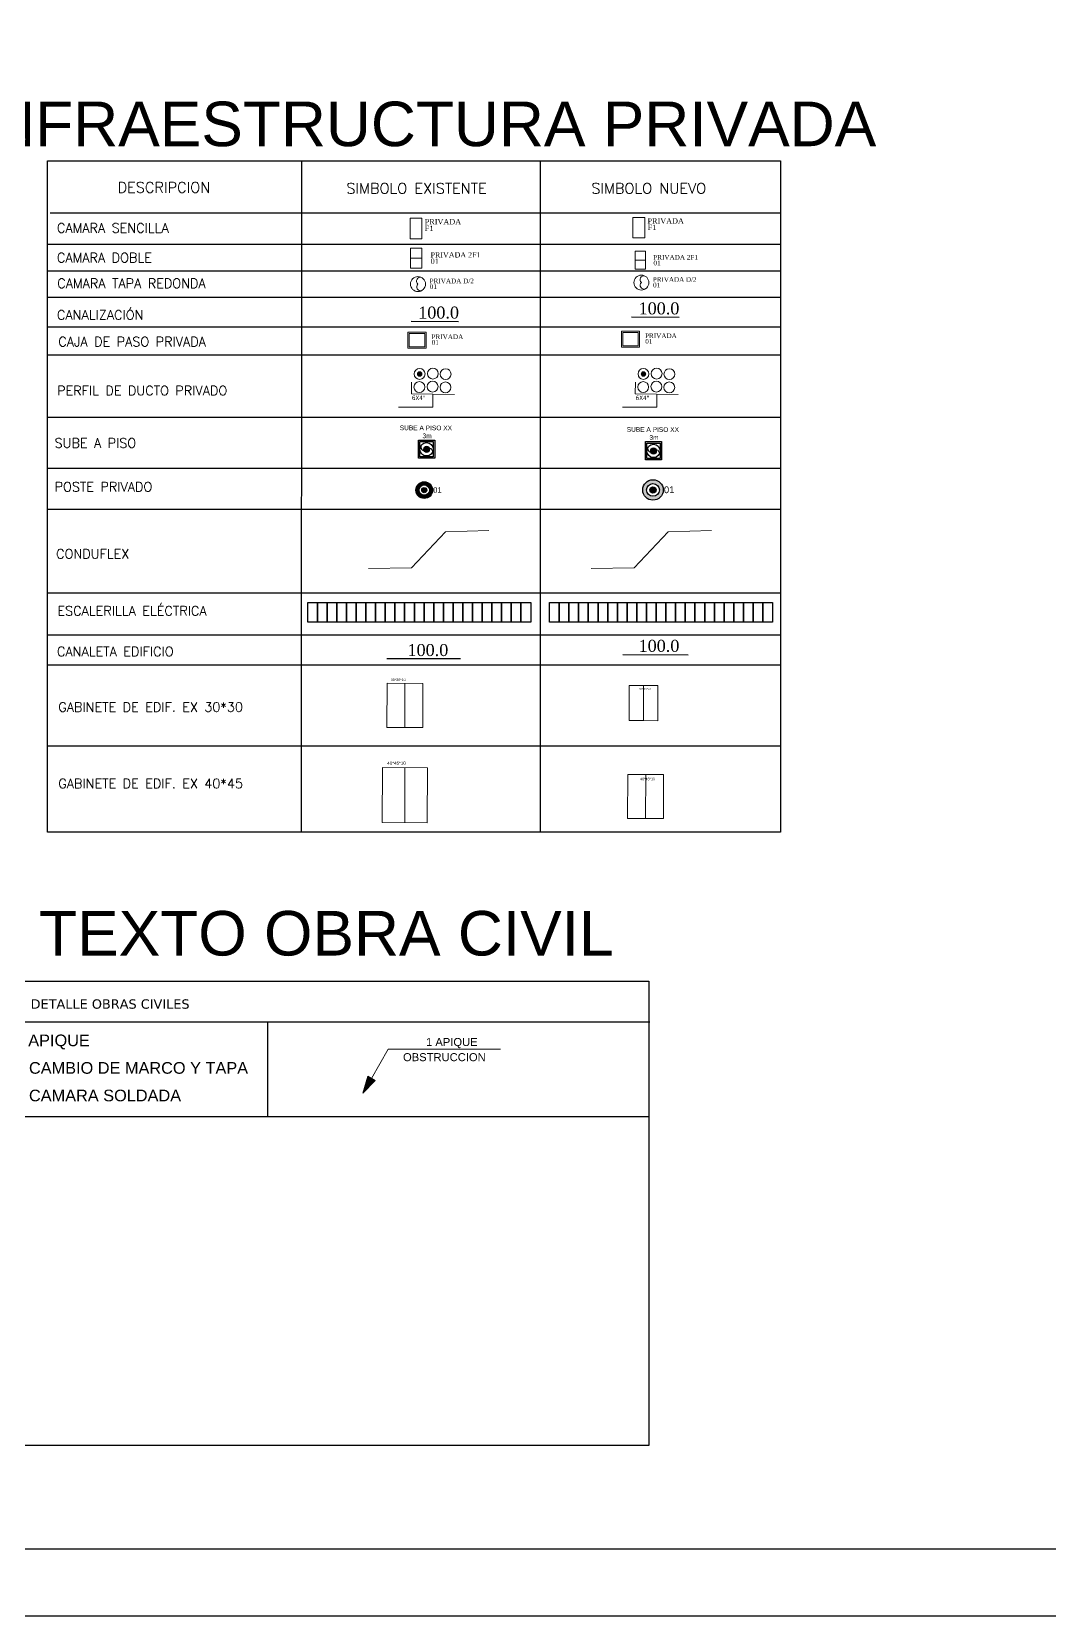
# Model space of a CAD drawing. Header units: inches. Extents: x -75.59 to -67.86, y 4.63 to 13.89.
# Drawn here: x -75.587094 to -75.586614, y 6.270697 to 6.271446 of the extents above; entities that cross this region are included whole.
import ezdxf
from ezdxf.enums import TextEntityAlignment as Align

# ---------------------------------------------------------------- set-up
doc = ezdxf.new("R2010")
doc.units = ezdxf.units.IN
doc.header["$MEASUREMENT"] = 0
doc.linetypes.add('DASHED', pattern=[0.75, 0.5, -0.25])
for name, color, linetype, lineweight in [('CAJA DE PASO', 5, 'Continuous', 20), ('CAJA DE PASO NUEVA', 6, 'Continuous', 20), ('CAM PRIV DOBLE', 5, 'Continuous', 0), ('CAM PRIV DOBLE NUEVA', 6, 'Continuous', 0), ('CAM PRIV SENCILLA', 5, 'Continuous', 0), ('CAM PRIV SENCILLA NUEVA', 6, 'Continuous', 0), ('CAM PRIV TAPA REDONDA', 5, 'Continuous', 0), ('CAM PRIV TAPA REDONDA NUEVA', 6, 'Continuous', 0), ('CONDUFLEX EXISTENTE', 5, 'Continuous', 0), ('CONDUFLEX NUEVO', 6, 'Continuous', 0), ('DUCTOS PRIV', 5, 'Continuous', 0), ('DUCTOS PRIV NUEVOS', 6, 'Continuous', 0), ('GABINETE NUEVO', 6, 'Continuous', 20), ('GABINETE_EX', 5, 'Continuous', 20), ('TEXTO OBRA CIVIL', 1, 'Continuous', 0)]:
    doc.layers.add(name, color=color, linetype=linetype, lineweight=lineweight)
for name, color, linetype in [('CANALETA EDIFICIO', 5, 'Continuous'), ('CANALETA EDIFICIO NUEVA', 6, 'Continuous'), ('CANALIZACION PRIV', 5, 'Continuous'), ('CANALIZACION PRIV NUEVA', 6, 'Continuous'), ('DUC_UTILIZAR', 1, 'Continuous'), ('ESCALERILLA', 5, 'Continuous'), ('ESCALERILLA NUEVA', 6, 'Continuous'), ('OBRAS NUEVAS', 1, 'Continuous'), ('POSTE PRIVADO', 5, 'Continuous'), ('POSTE PRIVADO NUEVO', 6, 'Continuous'), ('SUBIDA A PISO EXISTENTE', 5, 'Continuous'), ('SUBIDA A PISO NUEVA', 6, 'Continuous')]:
    doc.layers.add(name, color=color, linetype=linetype)
doc.styles.add('ARIAL', font='arial.ttf')
doc.styles.add('BOOK', font='BOOKOS.TTF')
doc.styles.add('romans', font='romans.shx', dxfattribs={"height": 0.5})
doc.styles.get("Standard").update_dxf_attribs({"font": 'arial.ttf'})
doc.styles.add('style2', font='verdana.ttf', dxfattribs={"height": 0.1})
doc.styles.add('SWIS', font='swissl.ttf', dxfattribs={"height": 80})
doc.styles.add('TEXT SCL GRANDES', font='tahoma.ttf', dxfattribs={"height": 14})
doc.linetypes.add('BATTING', pattern='A,0.0001,-0.1,[134,ltypeshp.shx,S=0.1,R=0,X=-0.1,Y=0],-0.2,[134,ltypeshp.shx,S=0.1,R=180,X=0.1,Y=0],-0.1', length=0.4001)
doc.linetypes.add('CERCA_LINE', pattern='A,12.7,-5.08,["X",Standard,S=2.54,R=0,X=-2.54,Y=-1.27],-2.08', length=19.86)

# ---------------------------------------------------------------- blocks, each defined once
blk = doc.blocks.new('*U488')
at = {"layer": 'TEXTO OBRA CIVIL'}
h = blk.add_hatch(color=1, dxfattribs=at)
h.dxf.hatch_style = 1
h.paths.add_polyline_path([(0.1446662506310434, 0.2505692962334602), (0.1749718992282277, 0.3565105324417702), (0.2212612281971754, 0.3297853759009411)])
at = {"layer": 'TEXTO OBRA CIVIL', "color": 1}
for points in [[(0.1981165637127016, 0.3431479541713557), (0.3034503130816583, 0.5255913598301147)], [(0.3034503130816583, 0.5255913598301147), (1.003450313081658, 0.5255913598301147)]]:
    blk.add_lwpolyline(points, dxfattribs=at)
at = {"layer": 'TEXTO OBRA CIVIL'}
blk.add_lwpolyline([(0.2212612281971754, 0.3297853759009411), (0.1749718992282277, 0.3565105324417702), (0.1446662506310434, 0.2505692962334602)], close=True, dxfattribs=at)
at = {"layer": 'TEXTO OBRA CIVIL', "color": 1, "linetype": 'CERCA_LINE', "ltscale": 0.5}
for tag, p in [('DET', (0.7000396718811125, 0.5457517800601751)), ('NOT', (0.6534503130816582, 0.4510427670707718))]:
    blk.add_attdef(tag, text='', height=0.05, dxfattribs=at).set_placement(p, align=Align.CENTER)
blk = doc.blocks.new('esc21')
at = {"layer": 'ESCALERILLA'}
for points in [[(0, 1.199999999953434), (0.5999999999767169, 1.199999999953434), (0.5999999999767169, 0), (0, 0), (0, 1.199999999953434)], [(0.5999999999767169, 1.199999999953434), (1.199999999953434, 1.199999999953434), (1.199999999953434, 0), (0.5999999999767169, 0), (0.5999999999767169, 1.199999999953434)], [(1.199999999953434, 1.199999999953434), (1.800000000046566, 1.199999999953434), (1.800000000046566, 0), (1.199999999953434, 0), (1.199999999953434, 1.199999999953434)], [(1.800000000046566, 1.199999999953434), (2.400000000023283, 1.199999999953434), (2.400000000023283, 0), (1.800000000046566, 0), (1.800000000046566, 1.199999999953434)], [(2.400000000023283, 1.199999999953434), (3, 1.199999999953434), (3, 0), (2.400000000023283, 0), (2.400000000023283, 1.199999999953434)], [(3, 1.199999999953434), (3.599999999976717, 1.199999999953434), (3.599999999976717, 0), (3, 0), (3, 1.199999999953434)], [(3.599999999976717, 1.199999999953434), (4.199999999953434, 1.199999999953434), (4.199999999953434, 0), (3.599999999976717, 0), (3.599999999976717, 1.199999999953434)], [(4.199999999953434, 1.199999999953434), (4.800000000046566, 1.199999999953434), (4.800000000046566, 0), (4.199999999953434, 0), (4.199999999953434, 1.199999999953434)], [(4.800000000046566, 1.199999999953434), (5.400000000023283, 1.199999999953434), (5.400000000023283, 0), (4.800000000046566, 0), (4.800000000046566, 1.199999999953434)], [(5.400000000023283, 1.199999999953434), (6, 1.199999999953434), (6, 0), (5.400000000023283, 0), (5.400000000023283, 1.199999999953434)], [(6, 1.199999999953434), (6.599999999976717, 1.199999999953434), (6.599999999976717, 0), (6, 0), (6, 1.199999999953434)], [(6.599999999976717, 1.199999999953434), (7.199999999953434, 1.199999999953434), (7.199999999953434, 0), (6.599999999976717, 0), (6.599999999976717, 1.199999999953434)], [(7.199999999953434, 1.199999999953434), (7.800000000046566, 1.199999999953434), (7.800000000046566, 0), (7.199999999953434, 0), (7.199999999953434, 1.199999999953434)], [(7.800000000046566, 1.199999999953434), (8.400000000023283, 1.199999999953434), (8.400000000023283, 0), (7.800000000046566, 0), (7.800000000046566, 1.199999999953434)], [(8.400000000023283, 1.199999999953434), (9, 1.199999999953434), (9, 0), (8.400000000023283, 0), (8.400000000023283, 1.199999999953434)], [(9, 1.199999999953434), (9.599999999976717, 1.199999999953434), (9.599999999976717, 0), (9, 0), (9, 1.199999999953434)], [(9.599999999976717, 1.199999999953434), (10.19999999995343, 1.199999999953434), (10.19999999995343, 0), (9.599999999976717, 0), (9.599999999976717, 1.199999999953434)], [(10.19999999995343, 1.199999999953434), (10.80000000004657, 1.199999999953434), (10.80000000004657, 0), (10.19999999995343, 0), (10.19999999995343, 1.199999999953434)], [(10.80000000004657, 1.199999999953434), (11.40000000002328, 1.199999999953434), (11.40000000002328, 0), (10.80000000004657, 0), (10.80000000004657, 1.199999999953434)], [(11.40000000002328, 1.199999999953434), (12, 1.199999999953434), (12, 0), (11.40000000002328, 0), (11.40000000002328, 1.199999999953434)], [(12, 1.199999999953434), (12.59999999997672, 1.199999999953434), (12.59999999997672, 0), (12, 0), (12, 1.199999999953434)], [(12.59999999997672, 1.199999999953434), (13.19999999995343, 1.199999999953434), (13.19999999995343, 0), (12.59999999997672, 0), (12.59999999997672, 1.199999999953434)], [(13.19999999995343, 1.199999999953434), (13.80000000004657, 1.199999999953434), (13.80000000004657, 0), (13.19999999995343, 0), (13.19999999995343, 1.199999999953434)]]:
    blk.add_lwpolyline(points, dxfattribs=at)
blk = doc.blocks.new('CAMARA PRIVADA DOBLE')
at = {"layer": 'CAM PRIV DOBLE', "linetype": 'ByBlock', "lineweight": 0}
for p, q in [((-0.3194896240020171, 0.5520944043528289), (0.3187372838146985, 0.5525290898513049)), ((-0.3187372838146985, -0.5525290898513049), (-0.3194896240020171, 0.5520944043528289)), ((-0.3191134538501501, -0.0002173427492380142), (0.3191134538501501, 0.0002173427492380142)), ((0.3187372838146985, 0.5525290898513049), (0.3194896240020171, -0.5520944045856595)), ((0.3194896240020171, -0.5520944045856595), (-0.3187372838146985, -0.5525290898513049))]:
    blk.add_line(p, q, dxfattribs=at)
at = {"layer": 'CAM PRIV DOBLE', "linetype": 'ByBlock', "lineweight": 0, "style": 'BOOK'}
for tag, p in [('CAMDOBLE', (0.7949951739283279, 0.03454028256237507)), ('CONSECUTIVO', (0.8074006825918332, -0.312821569852531))]:
    blk.add_attdef(tag, p, '', height=0.2895397951973839, rotation=0.03902316826216623, dxfattribs=at)
blk = doc.blocks.new('CAMARA PRIVADA TAPA REDONDA')
at = {"layer": 'CAM PRIV TAPA REDONDA', "lineweight": 20}
blk.add_circle((2.328306436538696e-10, 0), 0.4670366100878582, dxfattribs=at)
for centre, start, end in [((0.1497128535993397, 0.1822759772185236), 72.34780379470756, 230.6019374570537), ((0.1577899197582155, -0.1753305785823613), 131.9858401164966, 290.2399737825872)]:
    blk.add_arc(centre, 0.2358780838129794, start, end, dxfattribs=at)
at = {"layer": 'CAM PRIV TAPA REDONDA', "lineweight": 0, "style": 'BOOK'}
for tag, p in [('CAMPRIVTAPAREDONDA', (0.7201389921829104, 0.0471383782569319)), ('CONSECUTIVO', (0.7325445008464158, -0.3002234741579741))]:
    blk.add_attdef(tag, p, '', height=0.2895397951973839, rotation=0.03902316826216623, dxfattribs=at)
blk = doc.blocks.new('CAJA DE PASO PRIVADA')
at = {"layer": 'CAJA DE PASO', "ltscale": 8}
for points in [[(-0.563296974869445, 0.5017577362013981), (0.563296974869445, 0.5017577362013981), (0.563296974869445, -0.5017577362013981), (-0.563296974869445, -0.5017577362013981)], [(-0.475656709051691, 0.4141174705000594), (0.475656709051691, 0.4141174705000594), (0.475656709051691, -0.4141174705000594), (-0.475656709051691, -0.4141174705000594)]]:
    blk.add_lwpolyline(points, close=True, dxfattribs=at)
at = {"layer": 'CAJA DE PASO', "lineweight": 0, "style": 'BOOK'}
for tag, p in [('CAJADEPASO', (0.8985758955823258, 0.06173168832901865)), ('CONSECUTIVO', (0.9109814042458311, -0.2856301640858874))]:
    blk.add_attdef(tag, p, '', height=0.2895397951973839, rotation=0.03902316826216623, dxfattribs=at)
blk = doc.blocks.new('CAMARA NUEVA SENCILLA')
at = {"layer": 'CAM PRIV SENCILLA NUEVA', "lineweight": 0}
for p, q in [((-0.3651208516675979, 0.6314425803720951), (0.3651208515511826, 0.6319399353815243)), ((-0.3642600446473807, -0.6324372906237841), (-0.3651208516675979, 0.6314425803720951)), ((0.3651208515511826, 0.6319399353815243), (0.3659816585713997, -0.6319399356143549)), ((0.3659816585713997, -0.6319399356143549), (-0.3642600446473807, -0.6324372906237841))]:
    blk.add_line(p, q, dxfattribs=at)
at = {"layer": 'OBRAS NUEVAS', "color": 6, "lineweight": 0, "style": 'BOOK'}
for tag, p in [('TIPOCAM', (0.5389066101051867, 0.2562019673641771)), ('PACVI', (0.5531006524106488, -0.1412399261025712)), ('CONSECUTIVO', (0.540644905064255, -0.5307380671147257))]:
    blk.add_attdef(tag, p, '', height=0.3312834833534503, rotation=0.03902316761757216, dxfattribs=at)
blk = doc.blocks.new('CAMARA DOBLE NUEVA')
at = {"layer": 'CAM PRIV DOBLE NUEVA', "linetype": 'ByBlock', "lineweight": 0}
for p, q in [((-0.3194896240020171, 0.5520944043528289), (0.3187372838146985, 0.5525290898513049)), ((-0.3187372838146985, -0.5525290898513049), (-0.3194896240020171, 0.5520944043528289)), ((-0.3191134538501501, -0.0002173427492380142), (0.3191134538501501, 0.0002173427492380142)), ((0.3187372838146985, 0.5525290898513049), (0.3194896240020171, -0.5520944045856595)), ((0.3194896240020171, -0.5520944045856595), (-0.3187372838146985, -0.5525290898513049))]:
    blk.add_line(p, q, dxfattribs=at)
at = {"layer": 'OBRAS NUEVAS', "color": 6, "linetype": 'ByBlock', "lineweight": 0, "style": 'BOOK'}
for tag, p in [('CAMDOBLE', (0.7949951739283279, 0.03454028256237507)), ('CONSECUTIVO', (0.8074006825918332, -0.312821569852531))]:
    blk.add_attdef(tag, p, '', height=0.2895397951973839, rotation=0.03902316826216623, dxfattribs=at)
blk = doc.blocks.new('CAJA DE PASO NUEVA')
at = {"layer": 'CAJA DE PASO NUEVA', "ltscale": 8}
for points in [[(-0.563296974869445, 0.5017577362013981), (0.563296974869445, 0.5017577362013981), (0.563296974869445, -0.5017577362013981), (-0.563296974869445, -0.5017577362013981)], [(-0.475656709051691, 0.4141174705000594), (0.475656709051691, 0.4141174705000594), (0.475656709051691, -0.4141174705000594), (-0.475656709051691, -0.4141174705000594)]]:
    blk.add_lwpolyline(points, close=True, dxfattribs=at)
at = {"layer": 'CAJA DE PASO NUEVA', "color": 6, "lineweight": 0, "style": 'BOOK'}
for tag, p in [('CAJADEPASO', (0.8985758955823258, 0.06173168832901865)), ('CONSECUTIVO', (0.9109814042458311, -0.2856301640858874))]:
    blk.add_attdef(tag, p, '', height=0.2895397951973839, rotation=0.03902316826216623, dxfattribs=at)
blk = doc.blocks.new('caja nueva')
at = {"color": 0, "ltscale": 8}
for points in [[(605313.5429324696, 523197.5706448086), (605314.6695264194, 523197.5706448086), (605314.6695264194, 523196.5671293361), (605313.5429324696, 523196.5671293361)], [(605313.6305727354, 523197.4830045428), (605314.5818861536, 523197.4830045428), (605314.5818861536, 523196.6547696019), (605313.6305727354, 523196.6547696019)]]:
    blk.add_lwpolyline(points, close=True, dxfattribs=at)
blk = doc.blocks.new('SUBE A PISO EXISTENTE')
at = {"layer": 'SUBIDA A PISO EXISTENTE', "lineweight": 5}
h = blk.add_hatch(color=256, dxfattribs=at)
h.set_gradient(color1=(249, 6, 6), color2=(249, 11, 11), one_color=1, tint=0.5099999904632568)
edge = h.paths.add_edge_path()
edge.add_arc((-1.862645149230957e-09, -2.095475792884827e-09), 0.1923342849953437, 0, 360)
h = blk.add_hatch(color=256, dxfattribs=at)
h.set_gradient(color1=(249, 6, 6), color2=(249, 11, 11), one_color=1, tint=0.5099999904632568)
edge = h.paths.add_edge_path()
edge.add_arc((-1.862645149230957e-09, -2.095475792884827e-09), 0.1923342849953437, 0, 360)
at = {"layer": 'SUBIDA A PISO EXISTENTE'}
blk.add_circle((-1.979060471057892e-09, -2.328306436538696e-09), 0.4125084529301341, dxfattribs=at)
at = {"layer": 'SUBIDA A PISO EXISTENTE', "lineweight": 5}
blk.add_circle((-1.862645149230957e-09, -2.095475792884827e-09), 0.1923342849953437, dxfattribs=at)
blk.add_circle((-1.862645149230957e-09, -2.095475792884827e-09), 0.1923342849953437, dxfattribs=at)
at = {"layer": 'SUBIDA A PISO EXISTENTE'}
blk.add_arc((-0.1556436818791553, 0.1384917754912749), 0.2083384928121853, 160.083172154559, 318.3373058138993, dxfattribs=at)
at = {"layer": 'SUBIDA A PISO EXISTENTE', "lineweight": 20}
blk.add_arc((0.1567567387828603, -0.1372306541306898), 0.2083384928121853, 340.5457630844388, 138.799896748197, dxfattribs=at)
at = {"layer": 'SUBIDA A PISO EXISTENTE', "rotation": 270.0000000011061}
blk.add_blockref('caja nueva', (-523197.0676394536, 605314.1184453011), dxfattribs=at)
at = {"layer": 'SUBIDA A PISO EXISTENTE', "color": 1, "style": 'ARIAL'}
for tag, height, oblique, p in [('SUBE_PISO_XX', 0.2916535576327952, 1.383453351877506e-09, (0.03266249515581876, 0.8350919337244704)), ('DISTANCIA', 0.2916535575992512, 8.300879983380582e-09, (-0.04230327077675611, 1.326818538829684))]:
    blk.add_attdef(tag, text='', height=height, rotation=359.8296068823964, dxfattribs=dict(at, oblique=oblique)).set_placement(p, align=Align.MIDDLE)
blk = doc.blocks.new('SUBE A PISO NUEVO')
at = {"layer": 'SUBIDA A PISO NUEVA', "lineweight": 5}
h = blk.add_hatch(color=6, dxfattribs=at)
h.set_gradient(color1=(249, 6, 6), color2=(249, 11, 11), one_color=1, tint=0.5099999904632568)
edge = h.paths.add_edge_path()
edge.add_arc((1.164153218269348e-10, 2.328306436538696e-10), 0.1923342849953437, 0, 360)
h = blk.add_hatch(color=6, dxfattribs=at)
h.set_gradient(color1=(249, 6, 6), color2=(249, 11, 11), one_color=1, tint=0.5099999904632568)
edge = h.paths.add_edge_path()
edge.add_arc((1.164153218269348e-10, 2.328306436538696e-10), 0.1923342849953437, 0, 360)
at = {"layer": 'SUBIDA A PISO NUEVA', "color": 6}
blk.add_circle((0, 0), 0.4125084529301341, dxfattribs=at)
at = {"layer": 'SUBIDA A PISO NUEVA', "color": 6, "lineweight": 5}
blk.add_circle((1.164153218269348e-10, 2.328306436538696e-10), 0.1923342849953437, dxfattribs=at)
blk.add_circle((1.164153218269348e-10, 2.328306436538696e-10), 0.1923342849953437, dxfattribs=at)
at = {"layer": 'SUBIDA A PISO NUEVA', "color": 6}
blk.add_arc((-0.1556436799000949, 0.1384917778195813), 0.2083384928121853, 160.083172154559, 318.3373058138993, dxfattribs=at)
at = {"layer": 'SUBIDA A PISO NUEVA', "color": 6, "lineweight": 20}
blk.add_arc((0.1567567407619208, -0.1372306518023834), 0.2083384928121853, 340.5457630844388, 138.799896748197, dxfattribs=at)
at = {"layer": 'SUBIDA A PISO NUEVA', "color": 6, "rotation": 270.0000000011061}
blk.add_blockref('caja nueva', (-523197.0676394516, 605314.1184453034), dxfattribs=at)
at = {"layer": 'SUBIDA A PISO EXISTENTE', "color": 6, "style": 'ARIAL'}
for tag, height, oblique, p in [('SUBE_PISO_XX', 0.2916535576327952, 1.383453351877506e-09, (0.03266249713487923, 0.8350919360527769)), ('DISTANCIA', 0.2916535575992512, 8.300879983380582e-09, (-0.04230326879769564, 1.326818541157991))]:
    blk.add_attdef(tag, text='', height=height, rotation=359.8296068823964, dxfattribs=dict(at, oblique=oblique)).set_placement(p, align=Align.MIDDLE)
blk = doc.blocks.new('POSTE PRIVADO')
at = {"layer": 'POSTE PRIVADO'}
h = blk.add_hatch(color=256, dxfattribs=at)
h.dxf.hatch_style = 1
edge = h.paths.add_edge_path()
edge.add_arc((-0.0159703161716287, 0.3043134754488896), 20.39755996222171, 0, 360)
edge = h.paths.add_edge_path(flags=16)
edge.add_arc((-0.01597031617163047, 0.3043134754488879), 12.64638795254503, 0, 360)
edge = h.paths.add_edge_path(flags=16)
edge.add_arc((-0.01597031617163047, 0.3043134754488892), 6.303743929083314, 0, 360)
edge = h.paths.add_edge_path(flags=16)
edge.add_arc((-0.01597031617163003, 0.3043134754488888), 6.303743929083314, 0, 360)
h = blk.add_hatch(color=256, dxfattribs=at)
h.dxf.hatch_style = 1
h.paths.add_polyline_path([(6.287773612911684, 0.3043134754488888, 1), (-6.319714245254945, 0.3043134754488888, 1)])
for radius in [20.39755996222171, 20.39755996222171, 12.64638795254503, 6.303743929083314]:
    blk.add_circle((-0.01597031617163047, 0.3043134754488888), radius, dxfattribs=at)
at = {"layer": 'POSTE PRIVADO', "style": 'SWIS'}
blk.add_attdef('CODIGO', (21.70310837194991, -6.114094964131641), '', height=13.4315896653659, rotation=0.0612670663836157, dxfattribs=at)
blk = doc.blocks.new('CAMARA PRIVADA SENCILLA')
at = {"layer": 'CAM PRIV SENCILLA', "lineweight": 0}
for p, q in [((-0.3651208516675979, 0.6314425804885104), (0.3651208515511826, 0.6319399354979396)), ((-0.3642600446473807, -0.6324372905073687), (-0.3651208516675979, 0.6314425804885104)), ((0.3651208515511826, 0.6319399354979396), (0.3659816585713997, -0.6319399354979396)), ((0.3659816585713997, -0.6319399354979396), (-0.3642600446473807, -0.6324372905073687))]:
    blk.add_line(p, q, dxfattribs=at)
at = {"layer": 'CAM PRIV SENCILLA', "lineweight": 0, "style": 'BOOK'}
for tag, p in [('TIPOCAM', (0.5389066101051867, 0.2562019674805924)), ('CONSECUTIVO', (0.540644905064255, -0.1528893843060359))]:
    blk.add_attdef(tag, p, '', height=0.3312834833534503, rotation=0.03902316761757216, dxfattribs=at)
blk = doc.blocks.new('DUC_UTILIZAR')
at = {"layer": 'DUC_UTILIZAR', "lineweight": 5}
h = blk.add_hatch(color=0, dxfattribs=at)
edge = h.paths.add_edge_path()
edge.add_arc((3.734103195540683e-07, -1.173386832409307e-05), 0.1373816321395313, 0, 360)
at = {"layer": 'DUC_UTILIZAR', "color": 0, "lineweight": 5}
blk.add_circle((3.734103195540683e-07, -1.173386832409307e-05), 0.1373816321395313, dxfattribs=at)
blk.add_circle((3.734103195540683e-07, -1.173386832409307e-05), 0.1373816321395313, dxfattribs=at)
blk = doc.blocks.new('CAMARA PRIVADA TAPA REDONDA NUEVA')
at = {"layer": 'CAM PRIV TAPA REDONDA NUEVA', "lineweight": 20}
blk.add_circle((2.328306436538696e-10, 0), 0.4670366100878582, dxfattribs=at)
for centre, start, end in [((0.1497128535993397, 0.1822759772185236), 72.34780379470756, 230.6019374570537), ((0.1577899197582155, -0.1753305785823613), 131.9858401164966, 290.2399737825872)]:
    blk.add_arc(centre, 0.2358780838129794, start, end, dxfattribs=at)
at = {"layer": 'CAM PRIV TAPA REDONDA NUEVA', "lineweight": 0, "style": 'BOOK'}
for tag, p in [('CAMPRIVTAPAREDONDA', (0.7201389921829104, 0.0471383782569319)), ('CONSECUTIVO', (0.7325445008464158, -0.3002234741579741))]:
    blk.add_attdef(tag, p, '', height=0.2895397951973839, rotation=0.03902316826216623, dxfattribs=at)
blk = doc.blocks.new('POSTE PRIVADO NUEVO')
at = {"layer": 'POSTE PRIVADO NUEVO'}
h = blk.add_hatch(color=256, dxfattribs=at)
h.dxf.hatch_style = 1
edge = h.paths.add_edge_path()
edge.add_arc((-0.0159703161716287, 0.3043134754488896), 20.39755996222171, 0, 360)
edge = h.paths.add_edge_path(flags=16)
edge.add_arc((-0.01597031617163047, 0.3043134754488879), 12.64638795254503, 0, 360)
edge = h.paths.add_edge_path(flags=16)
edge.add_arc((-0.01597031617163047, 0.3043134754488892), 6.303743929083314, 0, 360)
edge = h.paths.add_edge_path(flags=16)
edge.add_arc((-0.01597031617163003, 0.3043134754488888), 6.303743929083314, 0, 360)
h = blk.add_hatch(color=256, dxfattribs=at)
h.dxf.hatch_style = 1
h.paths.add_polyline_path([(6.287773612911684, 0.3043134754488888, 1), (-6.319714245254945, 0.3043134754488888, 1)])
for radius in [20.39755996222171, 20.39755996222171, 12.64638795254503, 6.303743929083314]:
    blk.add_circle((-0.01597031617163047, 0.3043134754488888), radius, dxfattribs=at)
at = {"layer": 'POSTE PRIVADO NUEVO', "style": 'SWIS'}
blk.add_attdef('CODIGO', (21.70310837194991, -6.114094964131641), '', height=13.4315896653659, rotation=0.0612670663836157, dxfattribs=at)
blk = doc.blocks.new('ESCALERILLA NUEVA')
at = {"layer": 'ESCALERILLA NUEVA'}
for points in [[(0, 1.199999999953434), (0.5999999999767169, 1.199999999953434), (0.5999999999767169, 0), (0, 0), (0, 1.199999999953434)], [(0.5999999999767169, 1.199999999953434), (1.199999999953434, 1.199999999953434), (1.199999999953434, 0), (0.5999999999767169, 0), (0.5999999999767169, 1.199999999953434)], [(1.199999999953434, 1.199999999953434), (1.800000000046566, 1.199999999953434), (1.800000000046566, 0), (1.199999999953434, 0), (1.199999999953434, 1.199999999953434)], [(1.800000000046566, 1.199999999953434), (2.400000000023283, 1.199999999953434), (2.400000000023283, 0), (1.800000000046566, 0), (1.800000000046566, 1.199999999953434)], [(2.400000000023283, 1.199999999953434), (3, 1.199999999953434), (3, 0), (2.400000000023283, 0), (2.400000000023283, 1.199999999953434)], [(3, 1.199999999953434), (3.599999999976717, 1.199999999953434), (3.599999999976717, 0), (3, 0), (3, 1.199999999953434)], [(3.599999999976717, 1.199999999953434), (4.199999999953434, 1.199999999953434), (4.199999999953434, 0), (3.599999999976717, 0), (3.599999999976717, 1.199999999953434)], [(4.199999999953434, 1.199999999953434), (4.800000000046566, 1.199999999953434), (4.800000000046566, 0), (4.199999999953434, 0), (4.199999999953434, 1.199999999953434)], [(4.800000000046566, 1.199999999953434), (5.400000000023283, 1.199999999953434), (5.400000000023283, 0), (4.800000000046566, 0), (4.800000000046566, 1.199999999953434)], [(5.400000000023283, 1.199999999953434), (6, 1.199999999953434), (6, 0), (5.400000000023283, 0), (5.400000000023283, 1.199999999953434)], [(6, 1.199999999953434), (6.599999999976717, 1.199999999953434), (6.599999999976717, 0), (6, 0), (6, 1.199999999953434)], [(6.599999999976717, 1.199999999953434), (7.199999999953434, 1.199999999953434), (7.199999999953434, 0), (6.599999999976717, 0), (6.599999999976717, 1.199999999953434)], [(7.199999999953434, 1.199999999953434), (7.800000000046566, 1.199999999953434), (7.800000000046566, 0), (7.199999999953434, 0), (7.199999999953434, 1.199999999953434)], [(7.800000000046566, 1.199999999953434), (8.400000000023283, 1.199999999953434), (8.400000000023283, 0), (7.800000000046566, 0), (7.800000000046566, 1.199999999953434)], [(8.400000000023283, 1.199999999953434), (9, 1.199999999953434), (9, 0), (8.400000000023283, 0), (8.400000000023283, 1.199999999953434)], [(9, 1.199999999953434), (9.599999999976717, 1.199999999953434), (9.599999999976717, 0), (9, 0), (9, 1.199999999953434)], [(9.599999999976717, 1.199999999953434), (10.19999999995343, 1.199999999953434), (10.19999999995343, 0), (9.599999999976717, 0), (9.599999999976717, 1.199999999953434)], [(10.19999999995343, 1.199999999953434), (10.80000000004657, 1.199999999953434), (10.80000000004657, 0), (10.19999999995343, 0), (10.19999999995343, 1.199999999953434)], [(10.80000000004657, 1.199999999953434), (11.40000000002328, 1.199999999953434), (11.40000000002328, 0), (10.80000000004657, 0), (10.80000000004657, 1.199999999953434)], [(11.40000000002328, 1.199999999953434), (12, 1.199999999953434), (12, 0), (11.40000000002328, 0), (11.40000000002328, 1.199999999953434)], [(12, 1.199999999953434), (12.59999999997672, 1.199999999953434), (12.59999999997672, 0), (12, 0), (12, 1.199999999953434)], [(12.59999999997672, 1.199999999953434), (13.19999999995343, 1.199999999953434), (13.19999999995343, 0), (12.59999999997672, 0), (12.59999999997672, 1.199999999953434)], [(13.19999999995343, 1.199999999953434), (13.80000000004657, 1.199999999953434), (13.80000000004657, 0), (13.19999999995343, 0), (13.19999999995343, 1.199999999953434)]]:
    blk.add_lwpolyline(points, dxfattribs=at)
blk = doc.blocks.new('GABINETE')
at = {"layer": 'GABINETE NUEVO'}
for points in [[(-0.007669495535083115, -1.703863257891499), (-1.394192408485811, -1.697622187107459), (-1.378853417509305, 1.710104328650506), (0.007669495441422258, 1.703863257866466)], [(1.378853417432635, -1.710104328726241), (-0.007669495535083115, -1.703863257891499), (0.007669495441422258, 1.703863257866466), (1.394192408409141, 1.697622187031724)]]:
    blk.add_lwpolyline(points, close=True, dxfattribs=at)
blk.add_attdef('MEDIDA', text='', height=0.2, dxfattribs=at).set_placement((0.1543513973010704, 1.255040703690611), align=Align.CENTER)
blk = doc.blocks.new('GABINETE_EX')
at = {"layer": 'GABINETE_EX'}
for points in [[(-1.386522912885994, 0.006241070805117488), (1.386522913002409, -0.006241070805117488), (1.371183922048658, -3.413967586588115), (-1.40186190395616, -3.40148544497788), (-1.386522912885994, 0.006241070805117488)], [(0, 0), (-0.01533899095375091, -3.407726515782997)]]:
    blk.add_lwpolyline(points, dxfattribs=at)
blk.add_attdef('MEDIDA', text='', height=0.2, dxfattribs=at).set_placement((-0.5224883803166449, 0.1774840248981491), align=Align.CENTER)

msp = doc.modelspace()

# ---------------------------------------------------------------- hatches: boundary and pattern name
at = {"layer": 'DUC_UTILIZAR', "lineweight": 5}
h = msp.add_hatch(color=1, dxfattribs=at)
h.set_gradient(color1=(249, 6, 6), color2=(249, 11, 11), one_color=1, tint=0.5099999904632568)
edge = h.paths.add_edge_path()
edge.add_arc((-75.58691125300018, 6.271284288536937), 1.067472980129786e-06, 0, 360)
h = msp.add_hatch(color=1, dxfattribs=at)
h.set_gradient(color1=(249, 6, 6), color2=(249, 11, 11), one_color=1, tint=0.5099999904632568)
edge = h.paths.add_edge_path()
edge.add_arc((-75.58691125300018, 6.271284288536937), 1.067472980129786e-06, 0, 360)
h = msp.add_hatch(color=1, dxfattribs=at)
h.set_gradient(color1=(249, 6, 6), color2=(249, 11, 11), one_color=1, tint=0.5099999904632568)
edge = h.paths.add_edge_path()
edge.add_arc((-75.58680560580822, 6.271284288536937), 1.067472980129786e-06, 0, 360)
h = msp.add_hatch(color=1, dxfattribs=at)
h.set_gradient(color1=(249, 6, 6), color2=(249, 11, 11), one_color=1, tint=0.5099999904632568)
edge = h.paths.add_edge_path()
edge.add_arc((-75.58680560580822, 6.271284288536937), 1.067472980129786e-06, 0, 360)

# ---------------------------------------------------------------- linework, layer by layer
at = {"linetype": 'Continuous'}
for p, q in [((-75.58696710827988, 6.271384975984394), (-75.58696724121299, 6.271067929396442)), ((-75.58685428635434, 6.271384585038324), (-75.58685428635434, 6.271067929396442)), ((-75.58708565116675, 6.271360376565828), (-75.58674088200249, 6.271360376565828)), ((-75.58708694106124, 6.271345648583567), (-75.58674088200249, 6.271345648583567)), ((-75.58708694106124, 6.271333079744456), (-75.58674088200249, 6.271333079744456)), ((-75.58708694106124, 6.271320558362551), (-75.58674088200249, 6.271320558362551)), ((-75.58708694106124, 6.271306576104782), (-75.58674088200249, 6.271306576104782)), ((-75.58708694106124, 6.271293265305805), (-75.58674088200249, 6.271293265305805)), ((-75.58708694106124, 6.271263818546733), (-75.58674088200249, 6.271263818546733)), ((-75.58708694960413, 6.271239735181827), (-75.58674088200249, 6.271239735181827)), ((-75.58708694106215, 6.271220487447455), (-75.58674088200249, 6.271220392456645)), ((-75.58708694106215, 6.271180949225983), (-75.58674088200249, 6.271180854235173)), ((-75.58708694106215, 6.271161081811944), (-75.58674088200249, 6.271161081811944)), ((-75.58708694106215, 6.271146852590893), (-75.58674088200249, 6.271146852587255)), ((-75.58708694106215, 6.27110861766396), (-75.58674088200249, 6.27110861766396))]:
    msp.add_line(p, q, dxfattribs=at)
at = {"color": 2}
for points in [[(-75.58785206834115, 6.272161042714104), (-75.58607494615559, 6.272161042714104), (-75.58607250980118, 6.27069748740523), (-75.58784963198674, 6.27069748740523)], [(-75.58782636519187, 6.272135339564827), (-75.58610064930532, 6.272135339564827), (-75.58610064930532, 6.270729151583386), (-75.58782636519187, 6.270729151583386)]]:
    msp.add_lwpolyline(points, close=True, dxfattribs=at)
at = {"linetype": 'Continuous'}
msp.add_lwpolyline([(-75.58708694106124, 6.271384975984394), (-75.58674088200249, 6.271384975984394), (-75.58674088200249, 6.271067929396442), (-75.58708694106124, 6.271067929396442)], close=True, dxfattribs=at)
msp.add_lwpolyline([(-75.58710395007262, 6.270997518738807), (-75.58680304048818, 6.270997518738807), (-75.58680304048818, 6.270778220768091), (-75.58710395007262, 6.270778220768091)], close=True)
for points in [[(-75.58710395007262, 6.270978265184351), (-75.58680262212107, 6.270978265184351)], [(-75.58698304611113, 6.270978364427958), (-75.58698304611113, 6.270933604040704)], [(-75.58710395007262, 6.270933604040704), (-75.58680310957203, 6.270933604040704)]]:
    msp.add_lwpolyline(points)
at = {"layer": 'CANALETA EDIFICIO', "linetype": 'DASHED', "ltscale": 1e-05}
msp.add_lwpolyline([(-75.58692673231351, 6.271149888227957), (-75.5868919805337, 6.271149888227957)], dxfattribs=at)
at = {"layer": 'CANALETA EDIFICIO NUEVA', "linetype": 'DASHED', "ltscale": 1e-05}
msp.add_lwpolyline([(-75.58681528175865, 6.271151832269699), (-75.58678456376609, 6.271151690171611)], dxfattribs=at)
at = {"layer": 'CANALIZACION PRIV', "ltscale": 8}
msp.add_line((-75.58691521235167, 6.271309246515831), (-75.58689288000576, 6.271309104417743), dxfattribs=at)
at = {"layer": 'CANALIZACION PRIV NUEVA'}
msp.add_lwpolyline([(-75.58681117969607, 6.271311226099034), (-75.58678868480324, 6.271311094215243)], dxfattribs=at)
at = {"layer": 'CONDUFLEX EXISTENTE', "linetype": 'BATTING', "ltscale": 1e-05}
msp.add_lwpolyline([(-75.58687863145022, 6.27121036047861), (-75.58689908088061, 6.271209791625144), (-75.58691505710001, 6.27119280185507), (-75.58693541514666, 6.271192446586658)], dxfattribs=at)
at = {"layer": 'CONDUFLEX NUEVO', "linetype": 'BATTING', "ltscale": 1e-05}
msp.add_lwpolyline([(-75.58677351504164, 6.27121036047861), (-75.58679396447204, 6.271209791625144), (-75.58680994069144, 6.27119280185507), (-75.58683029873808, 6.271192446586658)], dxfattribs=at)
at = {"layer": 'DUC_UTILIZAR', "color": 1, "lineweight": 5}
for centre in [(-75.58691125300018, 6.271284288536937), (-75.58691125300018, 6.271284288536937), (-75.58680560580822, 6.271284288536937), (-75.58680560580822, 6.271284288536937)]:
    msp.add_circle(centre, 1.067472980129786e-06, dxfattribs=at)
at = {"layer": 'DUCTOS PRIV', "lineweight": 5}
msp.add_lwpolyline([(-75.58691503603384, 6.271280430968365), (-75.58691508310883, 6.27127484435123), (-75.58689482386606, 6.27127457158672)], dxfattribs=at)
msp.add_lwpolyline([(-75.58691503603384, 6.271280430968365), (-75.58691508310883, 6.27127484435123), (-75.58689482386606, 6.27127457158672)], dxfattribs=at)
at = {"layer": 'DUCTOS PRIV', "lineweight": 13, "ltscale": 0.13}
msp.add_lwpolyline([(-75.58692119771447, 6.271268613003305), (-75.58690497709657, 6.271268542125701), (-75.58690495348745, 6.271274707969089)], dxfattribs=at)
at = {"layer": 'DUCTOS PRIV', "lineweight": 5}
for centre in [(-75.58691137451413, 6.271278128278529), (-75.58691137451413, 6.271278128278529), (-75.58691125300018, 6.271284288536937), (-75.58690513484024, 6.271278305817124), (-75.58690513484024, 6.271278305817124), (-75.58690501332629, 6.271284466075532), (-75.58689906585576, 6.271277948398212), (-75.58689906585576, 6.271277948398212), (-75.58689900630478, 6.271284208685803), (-75.58689900630478, 6.271284208685803)]:
    msp.add_circle(centre, 2.566590745611341e-06, dxfattribs=at)
at = {"layer": 'DUCTOS PRIV NUEVOS', "lineweight": 5}
msp.add_lwpolyline([(-75.58680938884189, 6.271280430968365), (-75.58680943591688, 6.27127484435123), (-75.5867891766741, 6.27127457158672)], dxfattribs=at)
msp.add_lwpolyline([(-75.58680938884189, 6.271280430968365), (-75.58680943591688, 6.27127484435123), (-75.5867891766741, 6.27127457158672)], dxfattribs=at)
at = {"layer": 'DUCTOS PRIV NUEVOS', "lineweight": 13, "ltscale": 0.13}
msp.add_lwpolyline([(-75.58681555052252, 6.271268613003305), (-75.58679932990461, 6.271268542125701), (-75.58679930629549, 6.271274707969089)], dxfattribs=at)
at = {"layer": 'DUCTOS PRIV NUEVOS', "lineweight": 5}
for centre in [(-75.58680572732217, 6.271278128278529), (-75.58680572732217, 6.271278128278529), (-75.58680560580822, 6.271284288536937), (-75.58679948764828, 6.271278305817124), (-75.58679948764828, 6.271278305817124), (-75.58679936613433, 6.271284466075532), (-75.5867934186638, 6.271277948398212), (-75.5867934186638, 6.271277948398212), (-75.58679335911282, 6.271284208685803), (-75.58679335911282, 6.271284208685803)]:
    msp.add_circle(centre, 2.566590745611341e-06, dxfattribs=at)

# ---------------------------------------------------------------- block references
at = {"layer": 'CAJA DE PASO', "xscale": 7.62939453125e-06, "yscale": 7.62939453125e-06, "zscale": 7.62939453125e-06}
msp.add_blockref('CAJA DE PASO PRIVADA', (-75.58691250461541, 6.271300287470287), dxfattribs=at).add_auto_attribs({'CAJADEPASO': 'PRIVADA', 'CONSECUTIVO': '01'})
at = {"layer": 'CAJA DE PASO NUEVA'}
ref = msp.add_blockref('CAJA DE PASO NUEVA', (-75.58681170683965, 6.271300762322018), dxfattribs=dict(at, xscale=7.62939453125e-06, yscale=7.62939453125e-06, zscale=7.62939453125e-06))
ref.add_attrib('CAJADEPASO', 'PRIVADA', (-75.58680485124958, 6.271301233297483), dxfattribs={"lineweight": 0, "height": 2.209013330058166e-06, "rotation": 0.03902316826216623, "style": 'BOOK'})
ref.add_attrib('CONSECUTIVO', '01', (-75.58680475660302, 6.271298583136788), dxfattribs={"lineweight": 0, "height": 2.209013330058166e-06, "rotation": 0.03902316826216623, "style": 'BOOK'})
at = {"layer": 'CAM PRIV DOBLE', "xscale": 8.544667116971993e-06, "yscale": 8.544667116971993e-06, "zscale": 8.544667116971993e-06}
msp.add_blockref('CAMARA PRIVADA DOBLE', (-75.58691291003768, 6.271339005933716), dxfattribs=at).add_auto_attribs({'CAMDOBLE': 'PRIVADA 2F1', 'CONSECUTIVO': '01'})
at = {"layer": 'CAM PRIV DOBLE NUEVA'}
ref = msp.add_blockref('CAMARA DOBLE NUEVA', (-75.58680703185772, 6.271338025221486), dxfattribs=dict(at, xscale=7.62939453125e-06, yscale=7.62939453125e-06, zscale=7.62939453125e-06))
ref.add_attrib('CAMDOBLE', 'PRIVADA 2F1', (-75.58680096652577, 6.271338288743029), dxfattribs={"linetype": 'ByBlock', "lineweight": 0, "height": 2.209013330058166e-06, "rotation": 0.03902316826216623, "style": 'BOOK'})
ref.add_attrib('CONSECUTIVO', '01', (-75.5868008718792, 6.271335638582333), dxfattribs={"linetype": 'ByBlock', "lineweight": 0, "height": 2.209013330058166e-06, "rotation": 0.03902316826216623, "style": 'BOOK'})
at = {"layer": 'CAM PRIV SENCILLA'}
ref = msp.add_blockref('CAMARA PRIVADA SENCILLA', (-75.58691294486906, 6.271352995177314), dxfattribs=dict(at, xscale=7.62939453125e-06, yscale=7.62939453125e-06, zscale=7.62939453125e-06))
ref.add_attrib('CAMSENCILLA', 'PRIVADA', (-75.58690883333773, 6.271354949843091), dxfattribs={"lineweight": 0, "height": 2.527492396190264e-06, "rotation": 0.03902316762358564, "style": 'BOOK'})
ref.add_attrib('CONSECUTIVO', 'F1', (-75.58690882007593, 6.271351828723984), dxfattribs={"lineweight": 0, "height": 2.527492396190264e-06, "rotation": 0.03902316762358564, "style": 'BOOK'})
at = {"layer": 'CAM PRIV SENCILLA NUEVA'}
ref = msp.add_blockref('CAMARA NUEVA SENCILLA', (-75.586807781732, 6.271353357509317), dxfattribs=dict(at, xscale=7.62939453125e-06, yscale=7.62939453125e-06, zscale=7.62939453125e-06))
ref.add_attrib('PACVI', 'F1', (-75.58680356190897, 6.27135227993431), dxfattribs={"lineweight": 0, "height": 2.527492396190264e-06, "rotation": 0.03902316761757216, "style": 'BOOK'})
ref.add_attrib('TIPOCAM', 'PRIVADA', (-75.58680367020068, 6.271355312175094), dxfattribs={"lineweight": 0, "height": 2.527492396190264e-06, "rotation": 0.03902316761757216, "style": 'BOOK'})
at = {"layer": 'CAM PRIV TAPA REDONDA', "xscale": 7.62939453125e-06, "yscale": 7.62939453125e-06, "zscale": 7.62939453125e-06}
msp.add_blockref('CAMARA PRIVADA TAPA REDONDA', (-75.58691204719915, 6.271326755975498), dxfattribs=at).add_auto_attribs({'CAMPRIVTAPAREDONDA': 'PRIVADA D/2', 'CONSECUTIVO': '01'})
at = {"layer": 'CAM PRIV TAPA REDONDA NUEVA', "xscale": 7.522324142342562e-06, "yscale": 7.522324142342562e-06, "zscale": 7.522324142342562e-06}
msp.add_blockref('CAMARA PRIVADA TAPA REDONDA NUEVA', (-75.58680656555978, 6.271327466045979), dxfattribs=at).add_auto_attribs({'CAMPRIVTAPAREDONDA': 'PRIVADA D/2', 'CONSECUTIVO': '01'})
at = {"layer": 'DUC_UTILIZAR', "color": 1, "xscale": 7.8125e-06, "yscale": 7.8125e-06, "zscale": 7.8125e-06}
for p in [(-75.58691125300291, 6.271284288628569), (-75.58680560581095, 6.271284288628569)]:
    msp.add_blockref('DUC_UTILIZAR', p, dxfattribs=at)
at = {"layer": 'ESCALERILLA', "linetype": 'BATTING', "xscale": 7.62939453125e-06, "yscale": 7.62939453125e-06, "zscale": 7.62939453125e-06}
msp.add_blockref('esc21', (-75.58696411674944, 6.271167123578427), dxfattribs=at)
at = {"layer": 'ESCALERILLA NUEVA', "xscale": 7.629394392299421e-06, "yscale": 7.629394392299421e-06, "zscale": 7.629394392299421e-06}
msp.add_blockref('ESCALERILLA NUEVA', (-75.58684993832301, 6.271167123578427), dxfattribs=at)
at = {"layer": 'GABINETE NUEVO'}
for p, xscale, yscale, zscale, values in [((-75.58680559842787, 6.271128865911508), 4.882812500000001e-06, 4.882812500000001e-06, 4.882812500000001e-06, {'MEDIDA': '30*30*10'}), ((-75.58680460061532, 6.271084725373769), 6.103515625e-06, 6.103515625e-06, 6.103515625e-06, {'MEDIDA': '40*45*10'})]:
    msp.add_blockref('GABINETE', p, dxfattribs=dict(at, xscale=xscale, yscale=yscale, zscale=zscale)).add_auto_attribs(values)
at = {"layer": 'GABINETE_EX'}
for p, xscale, yscale, zscale, values in [((-75.58691819082708, 6.271138138017407), 6.103515625e-06, 6.103515625e-06, 6.103515625e-06, {'MEDIDA': '30*30*10'}), ((-75.58691819082708, 6.271098351359726), 7.62939453125e-06, 7.62939453125e-06, 7.62939453125e-06, {'MEDIDA': '40*45*10'})]:
    msp.add_blockref('GABINETE_EX', p, dxfattribs=dict(at, xscale=xscale, yscale=yscale, zscale=zscale)).add_auto_attribs(values)
at = {"layer": 'POSTE PRIVADO', "xscale": 1.9378662109375e-07, "yscale": 1.9378662109375e-07, "zscale": 1.9378662109375e-07}
msp.add_blockref('POSTE PRIVADO', (-75.58690907156122, 6.271229388763506), dxfattribs=at).add_auto_attribs({'CODIGO': '01'})
at = {"layer": 'POSTE PRIVADO NUEVO', "xscale": 2.376041744698662e-07, "yscale": 2.376041744698662e-07, "zscale": 2.376041744698662e-07}
msp.add_blockref('POSTE PRIVADO NUEVO', (-75.58680109700825, 6.27122944773537), dxfattribs=at).add_auto_attribs({'CODIGO': '01'})
at = {"layer": 'SUBIDA A PISO EXISTENTE'}
ref = msp.add_blockref('SUBE A PISO EXISTENTE', (-75.58690799232389, 6.271248700659773), dxfattribs=dict(at, xscale=7.62939453125e-06, yscale=7.62939453125e-06, zscale=7.62939453125e-06))
ref.add_attrib('DISTANCIA', 'SUBE A PISO XX', dxfattribs={"height": 2.225140057367334e-06, "rotation": 359.8296068823964, "style": 'ARIAL'}).set_placement((-75.58690831507218, 6.271258823481777), align=Align.MIDDLE)
ref.add_attrib('SUBE_PISO_XX', '3m', dxfattribs={"height": 2.225140057623254e-06, "rotation": 359.8296068823964, "style": 'ARIAL'}).set_placement((-75.5869077431287, 6.271255071905718), align=Align.MIDDLE)
at = {"layer": 'SUBIDA A PISO NUEVA'}
ref = msp.add_blockref('SUBE A PISO NUEVO', (-75.586800856868, 6.271247932198823), dxfattribs=dict(at, xscale=7.62939453125e-06, yscale=7.62939453125e-06, zscale=7.62939453125e-06))
ref.add_attrib('DISTANCIA', 'SUBE A PISO XX', dxfattribs={"height": 2.225140057367334e-06, "rotation": 359.8296068823964, "style": 'ARIAL'}).set_placement((-75.58680117961629, 6.271258055021055), align=Align.MIDDLE)
ref.add_attrib('SUBE_PISO_XX', '3m', dxfattribs={"height": 2.225140057623254e-06, "rotation": 359.8296068823964, "style": 'ARIAL'}).set_placement((-75.58680060767281, 6.271254303444768), align=Align.MIDDLE)
at = {"layer": 'TEXTO OBRA CIVIL'}
ref = msp.add_blockref('*U488', (-75.5869489969742, 6.27092559558205), dxfattribs=dict(at, xscale=7.561834717770827e-05, yscale=7.561834717770827e-05, zscale=7.561834717770827e-05))
ref.add_attrib('NOT', 'OBSTRUCCION', dxfattribs={"linetype": 'CERCA_LINE', "ltscale": 0.5, "height": 3.780917358885414e-06}).set_placement((-75.5868995841416, 6.270959702690655), align=Align.CENTER)
ref.add_attrib('DET', '1 APIQUE', dxfattribs={"linetype": 'CERCA_LINE', "ltscale": 0.5, "height": 3.780917358885414e-06}).set_placement((-75.58689606113111, 6.270966864429604), align=Align.CENTER)

# ---------------------------------------------------------------- texts
for s, p in [('INFRAESTRUCTURA PRIVADA', (-75.58712216417578, 6.271391875116525)), ('TEXTO OBRA CIVIL', (-75.58709092835312, 6.271009591329187))]:
    msp.add_text(s, height=2.10536696556808e-05, rotation=0.001263332142139493).set_placement(p)
at = {"color": 0, "style": 'romans'}
for s, p in [('DESCRIPCION', (-75.58705383565055, 6.271369897339629)), ('SIMBOLO EXISTENTE', (-75.58694583812283, 6.271369471962818)), ('SIMBOLO NUEVO', (-75.58683020698734, 6.271369471962818))]:
    msp.add_text(s, height=5e-06, dxfattribs=at).set_placement(p)
at = {"lineweight": 0, "style": 'romans'}
for s, height, p in [('CAMARA SENCILLA', 4.430041989245126e-06, (-75.58708246442328, 6.271351035344925)), ('CAMARA DOBLE', 4.430041990133304e-06, (-75.58708246442328, 6.271337019246904)), ('CAMARA TAPA REDONDA', 4.430041990133304e-06, (-75.58708231440986, 6.271324888084838)), ('CANALIZACIÓN', 4.430041989245126e-06, (-75.58708246442328, 6.271309949213721)), ('CAJA DE PASO PRIVADA', 4.430041989245126e-06, (-75.58708182084709, 6.271297330796235)), ('PERFIL DE DUCTO PRIVADO', 4.430041990133304e-06, (-75.58708238751049, 6.271274227062396)), ('SUBE A PISO', 4.430041990133304e-06, (-75.58708360833523, 6.271249469120723)), ('POSTE PRIVADO', 4.430041990133304e-06, (-75.58708359979326, 6.271228804135764)), ('CONDUFLEX', 4.430041990133304e-06, (-75.58708287582775, 6.271197094240326)), ('ESCALERILLA ELÉCTRICA', 4.430041990133304e-06, (-75.58708224728278, 6.271170217608916)), ('CANALETA EDIFICIO', 4.430041989245126e-06, (-75.58708246442328, 6.27115097610231)), ('GABINETE DE EDIF. EX 30*30', 4.430041990133304e-06, (-75.58708181819682, 6.271124759718579)), ('GABINETE DE EDIF. EX 40*45', 4.430041990133304e-06, (-75.58708181819682, 6.271088638744051))]:
    msp.add_text(s, height=height, dxfattribs=at).set_placement(p)
at = {"style": 'style2'}
msp.add_text('DETALLE OBRAS CIVILES', height=4.425566856092189e-06, dxfattribs=at).set_placement((-75.587094913577, 6.270986703572828), align=Align.MIDDLE_LEFT)
at = {"layer": 'CANALETA EDIFICIO', "ltscale": 8, "insert": (-75.58691699427155, 6.271156736600326), "char_height": 5.668268549045158e-06, "attachment_point": 1}
msp.add_mtext_dynamic_manual_height_columns('{\\fBook Antiqua|b0|i0|c0|p18;100.0}', width=2.163382657283108e-05, gutter_width=7.62939453125e-06, heights=[0], dxfattribs=at)
at = {"layer": 'CANALETA EDIFICIO NUEVA', "insert": (-75.58680790082569, 6.271158716137372), "char_height": 5.668268549045158e-06, "attachment_point": 1}
msp.add_mtext_dynamic_manual_height_columns('{\\fBook Antiqua|b0|i0|c0|p18;100.0}', width=2.163382657283108e-05, gutter_width=7.62939453125e-06, heights=[0], dxfattribs=at)
at = {"layer": 'CANALIZACION PRIV', "ltscale": 8, "insert": (-75.58691193021694, 6.271316130470304), "char_height": 5.668268549045158e-06, "attachment_point": 1}
msp.add_mtext_dynamic_manual_height_columns('{\\fBook Antiqua|b0|i0|c0|p18;100.0}', width=2.163382657283108e-05, gutter_width=7.62939453125e-06, heights=[0], dxfattribs=at)
at = {"layer": 'CANALIZACION PRIV NUEVA', "insert": (-75.58680790082569, 6.271318110007351), "char_height": 5.668268549045158e-06, "attachment_point": 1}
msp.add_mtext_dynamic_manual_height_columns('{\\fBook Antiqua|b0|i0|c0|p18;100.0}', width=2.028744058701904e-05, gutter_width=7.62939453125e-06, heights=[0], dxfattribs=at)
at = {"layer": 'DUCTOS PRIV', "ltscale": 8, "insert": (-75.58691489556992, 6.271274105395244), "char_height": 2.116735749999534e-06, "attachment_point": 1, "rotation": 359.65315671275044, "style": 'TEXT SCL GRANDES'}
msp.add_mtext_dynamic_manual_height_columns('6X4"', width=1.339997355158993e-05, gutter_width=0.0005340576171874999, heights=[0], dxfattribs=at)
at = {"layer": 'DUCTOS PRIV NUEVOS', "ltscale": 8, "insert": (-75.58680924842949, 6.271274105395244), "char_height": 2.116735749999534e-06, "attachment_point": 1, "rotation": 359.65315671275044, "style": 'TEXT SCL GRANDES'}
msp.add_mtext_dynamic_manual_height_columns('6X4"', width=1.339997355158993e-05, gutter_width=0.0005340576171874999, heights=[0], dxfattribs=at)
at = {"layer": 'TEXTO OBRA CIVIL', "color": 0}
for s, p in [('APIQUE', (-75.58709602645455, 6.270966769471003)), ('CAMBIO DE MARCO Y TAPA', (-75.58709569230074, 6.270953759414639)), ('CAMARA SOLDADA', (-75.58709569230074, 6.270940732884143))]:
    msp.add_text(s, height=5.507648147034332e-06, dxfattribs=at).set_placement(p)

doc.saveas('drawing.dxf')
